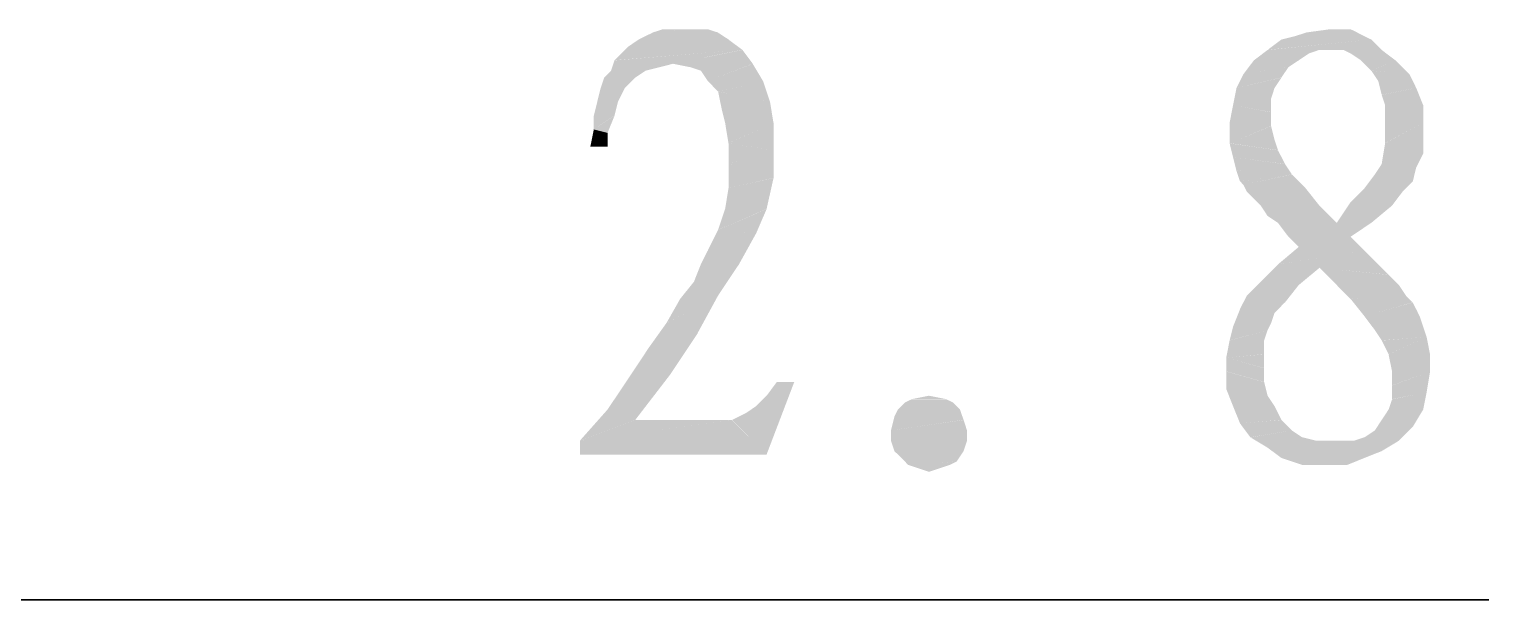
# Model space of a CAD drawing. Header units: millimetres. Extents: x 4 to 529, y -167 to 297.
# Drawn here: x 347.95 to 359.87, y -19.54 to -14.89 of the extents above; entities that cross this region are included whole.
import ezdxf

# ---------------------------------------------------------------- set-up
doc = ezdxf.new("R2010")
doc.units = ezdxf.units.MM
doc.layers.add('PDF_图层 1', color=7, linetype='Continuous', true_color=0x231f20)

msp = doc.modelspace()

# ---------------------------------------------------------------- linework, layer by layer
at = {"layer": 'PDF_图层 1', "color": 7, "lineweight": -3, "true_color": 0xffffff}
msp.add_lwpolyline([(343.951, -19.544), (359.87, -19.544), (342.539, -19.544)], dxfattribs=at)
at = {"layer": 'PDF_图层 1', "color": 7, "true_color": 0xffffff, "transparency": 33554559}
for points in [[(353.124, -14.887), (353.039, -14.914), (353.322, -14.887)], [(353.322, -14.887), (353.04, -14.914), (353.491, -14.887)], [(353.491, -14.887), (353.04, -14.914), (353.575, -14.914)], [(358.572, -14.887), (358.374, -14.914), (358.741, -14.887)], [(358.741, -14.887), (358.374, -14.914), (358.798, -14.914)], [(353.66, -14.971), (352.841, -15.028), (353.773, -15.055)], [(352.926, -14.971), (352.842, -15.028), (353.661, -14.971)], [(353.039, -14.915), (352.926, -14.971), (353.576, -14.915)], [(353.575, -14.915), (352.926, -14.971), (353.661, -14.971)], [(358.176, -14.971), (358.063, -15.055), (358.911, -14.971)], [(358.063, -15.056), (358.487, -15.056), (358.911, -14.971)], [(358.289, -14.943), (358.176, -14.971), (358.797, -14.915)], [(358.797, -14.915), (358.176, -14.971), (358.91, -14.971)], [(358.374, -14.915), (358.289, -14.943), (358.797, -14.915)], [(358.487, -15.056), (358.6, -15.056), (358.911, -14.971)], [(358.6, -15.056), (358.684, -15.056), (358.911, -14.971)], [(358.91, -14.971), (358.684, -15.055), (358.995, -15.055)], [(352.757, -15.112), (352.729, -15.14), (353.774, -15.055)], [(352.729, -15.141), (353.209, -15.168), (353.773, -15.055)], [(352.842, -15.028), (352.757, -15.112), (353.774, -15.055)], [(353.774, -15.056), (353.209, -15.168), (353.858, -15.168)], [(357.951, -15.141), (358.402, -15.084), (358.486, -15.055)], [(358.063, -15.056), (357.951, -15.141), (358.487, -15.056)], [(357.951, -15.141), (358.317, -15.141), (358.402, -15.084)], [(358.684, -15.056), (358.741, -15.084), (358.995, -15.056)], [(358.741, -15.084), (358.826, -15.141), (358.995, -15.056)], [(358.995, -15.056), (358.826, -15.141), (359.108, -15.141)], [(352.701, -15.225), (352.644, -15.282), (352.983, -15.225)], [(352.644, -15.282), (352.898, -15.282), (352.983, -15.225)], [(352.729, -15.141), (352.701, -15.225), (353.209, -15.168)], [(352.701, -15.225), (353.096, -15.197), (353.209, -15.168)], [(352.701, -15.225), (352.983, -15.225), (353.096, -15.197)], [(353.209, -15.169), (353.35, -15.197), (353.858, -15.169)], [(353.35, -15.197), (353.434, -15.225), (353.858, -15.169)], [(353.434, -15.225), (353.491, -15.31), (353.858, -15.168)], [(353.858, -15.169), (353.491, -15.31), (353.942, -15.31)], [(357.866, -15.253), (357.809, -15.366), (358.176, -15.281)], [(357.866, -15.253), (358.232, -15.197), (358.317, -15.141)], [(357.951, -15.141), (357.866, -15.253), (358.317, -15.141)], [(357.866, -15.253), (358.176, -15.281), (358.233, -15.197)], [(358.826, -15.141), (358.91, -15.225), (359.108, -15.141)], [(358.91, -15.225), (358.967, -15.31), (359.221, -15.253)], [(359.108, -15.141), (358.911, -15.225), (359.221, -15.253)], [(359.221, -15.253), (358.967, -15.31), (359.277, -15.366)], [(352.616, -15.366), (352.588, -15.479), (352.814, -15.366)], [(352.588, -15.479), (352.757, -15.479), (352.814, -15.366)], [(352.644, -15.282), (352.616, -15.366), (352.898, -15.282)], [(352.616, -15.366), (352.814, -15.366), (352.898, -15.282)], [(353.491, -15.31), (353.575, -15.395), (353.942, -15.31)], [(353.942, -15.31), (353.576, -15.395), (353.999, -15.479)], [(357.781, -15.507), (358.092, -15.451), (358.12, -15.366)], [(357.809, -15.366), (357.781, -15.507), (358.12, -15.366)], [(357.81, -15.366), (358.12, -15.366), (358.176, -15.282)], [(358.967, -15.31), (358.995, -15.422), (359.277, -15.366)], [(358.995, -15.423), (359.023, -15.507), (359.277, -15.366)], [(359.277, -15.366), (359.023, -15.507), (359.334, -15.507)], [(352.588, -15.479), (352.56, -15.592), (352.757, -15.479)], [(352.56, -15.592), (352.729, -15.592), (352.757, -15.479)], [(353.575, -15.395), (353.604, -15.536), (353.999, -15.479)], [(353.604, -15.536), (353.632, -15.649), (353.999, -15.479)], [(353.999, -15.479), (353.632, -15.649), (354.027, -15.649)], [(358.092, -15.451), (357.781, -15.507), (358.092, -15.563)], [(352.56, -15.592), (352.56, -15.705), (352.729, -15.592)], [(352.56, -15.705), (352.672, -15.733), (352.729, -15.593)], [(357.781, -15.507), (357.753, -15.649), (358.092, -15.564)], [(358.092, -15.564), (357.753, -15.649), (358.092, -15.677)], [(359.023, -15.507), (359.023, -15.62), (359.334, -15.507)], [(359.334, -15.507), (359.023, -15.62), (359.334, -15.649)], [(352.56, -15.705), (352.531, -15.847), (352.672, -15.733)], [(352.672, -15.733), (352.531, -15.846), (352.672, -15.846)], [(353.632, -15.649), (353.66, -15.818), (354.028, -15.649)], [(354.028, -15.649), (353.661, -15.818), (354.028, -15.875)], [(357.753, -15.649), (357.753, -15.818), (358.092, -15.676)], [(358.092, -15.677), (357.753, -15.818), (358.12, -15.79)], [(359.023, -15.62), (359.023, -15.817), (359.334, -15.649)], [(359.334, -15.649), (359.023, -15.818), (359.334, -15.761)], [(353.66, -15.818), (353.66, -15.987), (354.027, -15.875)], [(358.12, -15.79), (357.753, -15.817), (358.148, -15.874)], [(357.753, -15.818), (357.781, -15.931), (358.149, -15.875)], [(359.023, -15.818), (358.995, -15.987), (359.334, -15.903)], [(359.334, -15.761), (359.023, -15.818), (359.334, -15.903)], [(354.028, -15.874), (353.661, -15.987), (354.028, -16.101)], [(358.148, -15.874), (357.781, -15.931), (358.205, -15.987)], [(357.781, -15.931), (357.809, -16.044), (358.205, -15.988)], [(358.995, -15.987), (359.277, -16.015), (359.334, -15.903)], [(353.66, -15.987), (353.66, -16.185), (354.027, -16.1)], [(357.809, -16.044), (357.837, -16.128), (358.261, -16.071)], [(358.205, -15.987), (357.81, -16.044), (358.262, -16.072)], [(357.838, -16.128), (357.866, -16.157), (358.261, -16.071)], [(358.261, -16.072), (357.866, -16.157), (358.374, -16.185)], [(358.939, -16.072), (358.854, -16.185), (359.249, -16.129)], [(358.995, -15.987), (358.939, -16.072), (359.277, -16.015)], [(358.939, -16.072), (359.249, -16.129), (359.277, -16.015)], [(353.632, -16.354), (353.971, -16.354), (354.028, -16.1)], [(353.66, -16.185), (353.632, -16.355), (354.027, -16.101)], [(357.866, -16.157), (357.894, -16.213), (358.374, -16.185)], [(357.894, -16.213), (357.951, -16.27), (358.374, -16.185)], [(357.951, -16.269), (358.008, -16.326), (358.374, -16.185)], [(358.374, -16.185), (358.008, -16.326), (358.486, -16.326)], [(358.854, -16.185), (358.741, -16.298), (359.165, -16.213)], [(358.741, -16.298), (359.08, -16.326), (359.165, -16.213)], [(358.854, -16.185), (359.165, -16.213), (359.249, -16.128)], [(358.007, -16.326), (358.063, -16.411), (358.487, -16.326)], [(358.487, -16.326), (358.063, -16.411), (358.628, -16.467)], [(358.741, -16.298), (358.628, -16.467), (359.08, -16.326)], [(358.628, -16.467), (358.91, -16.467), (359.08, -16.326)], [(353.632, -16.354), (353.575, -16.523), (353.971, -16.354)], [(353.576, -16.523), (353.886, -16.552), (353.971, -16.355)], [(358.063, -16.411), (358.148, -16.467), (358.628, -16.467)], [(353.491, -16.693), (353.434, -16.806), (353.886, -16.552)], [(353.434, -16.806), (353.745, -16.806), (353.886, -16.552)], [(353.575, -16.523), (353.491, -16.693), (353.886, -16.552)], [(358.148, -16.467), (358.233, -16.58), (358.91, -16.467)], [(358.233, -16.58), (358.741, -16.58), (358.91, -16.467)], [(358.317, -16.664), (358.148, -16.806), (358.854, -16.693)], [(358.233, -16.58), (358.317, -16.664), (358.741, -16.58)], [(358.741, -16.58), (358.317, -16.664), (358.854, -16.693)], [(353.434, -16.806), (353.378, -16.947), (353.745, -16.806)], [(353.378, -16.947), (353.575, -17.06), (353.745, -16.806)], [(358.148, -16.806), (358.007, -16.947), (358.487, -16.834)], [(358.148, -16.806), (358.487, -16.834), (358.967, -16.806)], [(358.854, -16.693), (358.149, -16.806), (358.967, -16.806)], [(358.967, -16.806), (358.486, -16.834), (359.051, -16.89)], [(358.007, -16.947), (358.317, -16.975), (358.487, -16.834)], [(358.487, -16.834), (358.628, -16.975), (359.052, -16.891)], [(359.051, -16.89), (358.628, -16.975), (359.136, -16.975)], [(353.378, -16.947), (353.265, -17.088), (353.576, -17.06)], [(358.007, -16.947), (357.894, -17.06), (358.317, -16.975)], [(357.894, -17.06), (358.205, -17.117), (358.317, -16.975)], [(358.628, -16.975), (358.74, -17.088), (359.136, -16.975)], [(359.136, -16.975), (358.74, -17.088), (359.193, -17.06)], [(353.152, -17.286), (353.406, -17.37), (353.575, -17.06)], [(353.265, -17.088), (353.153, -17.285), (353.576, -17.06)], [(357.894, -17.06), (357.837, -17.172), (358.205, -17.117)], [(357.838, -17.172), (358.12, -17.201), (358.205, -17.116)], [(359.192, -17.06), (358.741, -17.088), (359.249, -17.117)], [(358.741, -17.088), (358.854, -17.229), (359.249, -17.116)], [(359.249, -17.117), (358.854, -17.229), (359.277, -17.173)], [(353.152, -17.286), (353.011, -17.483), (353.406, -17.37)], [(357.838, -17.172), (357.781, -17.314), (358.12, -17.201)], [(357.781, -17.314), (358.092, -17.286), (358.12, -17.201)], [(357.781, -17.314), (358.063, -17.342), (358.092, -17.286)], [(359.277, -17.172), (358.854, -17.229), (359.305, -17.229)], [(358.854, -17.229), (358.939, -17.342), (359.305, -17.229)], [(359.305, -17.229), (358.939, -17.342), (359.334, -17.314)], [(353.011, -17.483), (353.18, -17.71), (353.407, -17.37)], [(357.781, -17.314), (357.753, -17.426), (358.063, -17.342)], [(357.753, -17.427), (358.035, -17.427), (358.063, -17.342)], [(359.334, -17.314), (358.939, -17.342), (359.362, -17.399)], [(358.939, -17.342), (358.995, -17.426), (359.362, -17.399)], [(358.995, -17.427), (359.052, -17.539), (359.362, -17.399)], [(359.362, -17.399), (359.051, -17.54), (359.39, -17.54)], [(353.011, -17.483), (352.842, -17.737), (353.18, -17.71)], [(358.035, -17.427), (357.725, -17.568), (358.035, -17.539)], [(357.753, -17.427), (357.725, -17.568), (358.035, -17.427)], [(358.035, -17.54), (357.725, -17.568), (358.035, -17.652)], [(357.725, -17.568), (357.725, -17.68), (358.035, -17.653)], [(359.051, -17.54), (359.08, -17.681), (359.39, -17.54)], [(359.39, -17.54), (359.08, -17.681), (359.39, -17.681)], [(352.842, -17.737), (352.672, -17.991), (353.18, -17.71)], [(352.672, -17.991), (352.898, -18.076), (353.18, -17.71)], [(358.035, -17.653), (357.725, -17.68), (358.035, -17.765)], [(357.725, -17.681), (357.725, -17.823), (358.035, -17.766)], [(359.08, -17.681), (359.08, -17.793), (359.39, -17.681)], [(359.08, -17.794), (359.362, -17.85), (359.39, -17.681)], [(353.886, -17.963), (353.801, -18.02), (354.197, -17.766)], [(353.801, -18.02), (353.971, -18.358), (354.197, -17.766)], [(353.971, -17.878), (353.886, -17.963), (354.197, -17.766)], [(354.055, -17.766), (353.971, -17.878), (354.197, -17.766)], [(355.297, -17.878), (355.156, -17.906), (355.439, -17.906)], [(358.035, -17.766), (357.725, -17.823), (358.063, -17.878)], [(357.725, -17.822), (357.781, -17.963), (358.063, -17.878)], [(358.063, -17.878), (357.781, -17.963), (358.12, -17.963)], [(359.051, -17.991), (359.334, -17.991), (359.362, -17.85)], [(359.08, -17.907), (359.052, -17.991), (359.362, -17.85)], [(359.08, -17.794), (359.08, -17.906), (359.362, -17.85)], [(352.672, -17.991), (352.446, -18.245), (352.898, -18.076)], [(355.043, -17.991), (355.015, -18.048), (355.551, -17.991)], [(355.551, -17.991), (355.015, -18.048), (355.58, -18.076)], [(355.1, -17.935), (355.043, -17.991), (355.495, -17.935)], [(355.495, -17.935), (355.043, -17.991), (355.551, -17.991)], [(355.156, -17.907), (355.1, -17.934), (355.439, -17.907)], [(355.439, -17.907), (355.1, -17.934), (355.495, -17.934)], [(357.781, -17.963), (357.838, -18.104), (358.12, -17.963)], [(358.12, -17.963), (357.838, -18.104), (358.176, -18.075)], [(359.051, -17.991), (358.995, -18.076), (359.334, -17.991)], [(358.995, -18.076), (359.249, -18.132), (359.334, -17.991)], [(353.688, -18.076), (352.446, -18.358), (353.971, -18.358)], [(352.898, -18.076), (352.447, -18.245), (353.688, -18.076)], [(352.447, -18.245), (352.447, -18.358), (353.689, -18.076)], [(353.801, -18.02), (353.689, -18.076), (353.971, -18.358)], [(355.015, -18.048), (354.987, -18.161), (355.58, -18.075)], [(355.58, -18.076), (354.987, -18.161), (355.608, -18.161)], [(358.176, -18.076), (357.838, -18.104), (358.261, -18.161)], [(357.838, -18.104), (357.922, -18.217), (358.261, -18.161)], [(358.995, -18.076), (358.939, -18.161), (359.249, -18.132)], [(354.987, -18.161), (354.987, -18.245), (355.608, -18.161)], [(355.608, -18.161), (354.987, -18.245), (355.608, -18.245)], [(358.261, -18.161), (357.922, -18.218), (358.346, -18.218)], [(357.922, -18.217), (358.063, -18.302), (358.346, -18.217)], [(358.346, -18.217), (358.063, -18.302), (358.459, -18.245)], [(358.854, -18.217), (358.769, -18.245), (359.249, -18.132)], [(358.769, -18.245), (359.136, -18.245), (359.249, -18.132)], [(358.939, -18.161), (358.854, -18.218), (359.249, -18.132)], [(354.987, -18.245), (355.015, -18.33), (355.608, -18.245)], [(355.015, -18.33), (355.58, -18.33), (355.608, -18.245)], [(355.015, -18.33), (355.072, -18.386), (355.58, -18.33)], [(355.072, -18.386), (355.523, -18.415), (355.58, -18.33)], [(358.572, -18.245), (358.063, -18.302), (358.684, -18.245)], [(358.459, -18.245), (358.063, -18.302), (358.572, -18.245)], [(358.684, -18.245), (358.063, -18.302), (359.136, -18.245)], [(358.063, -18.302), (358.995, -18.33), (359.136, -18.245)], [(358.063, -18.302), (358.176, -18.386), (358.995, -18.33)], [(358.176, -18.386), (358.854, -18.386), (358.995, -18.33)], [(355.072, -18.386), (355.128, -18.443), (355.523, -18.415)], [(355.128, -18.443), (355.467, -18.443), (355.524, -18.415)], [(355.128, -18.443), (355.213, -18.471), (355.467, -18.443)], [(355.213, -18.471), (355.382, -18.471), (355.467, -18.443)], [(355.213, -18.471), (355.297, -18.499), (355.382, -18.471)], [(358.176, -18.386), (358.346, -18.443), (358.854, -18.386)], [(358.346, -18.443), (358.515, -18.443), (358.854, -18.386)], [(358.515, -18.443), (358.713, -18.443), (358.854, -18.386)]]:
    msp.add_solid(points, dxfattribs=at)

doc.saveas('drawing.dxf')
